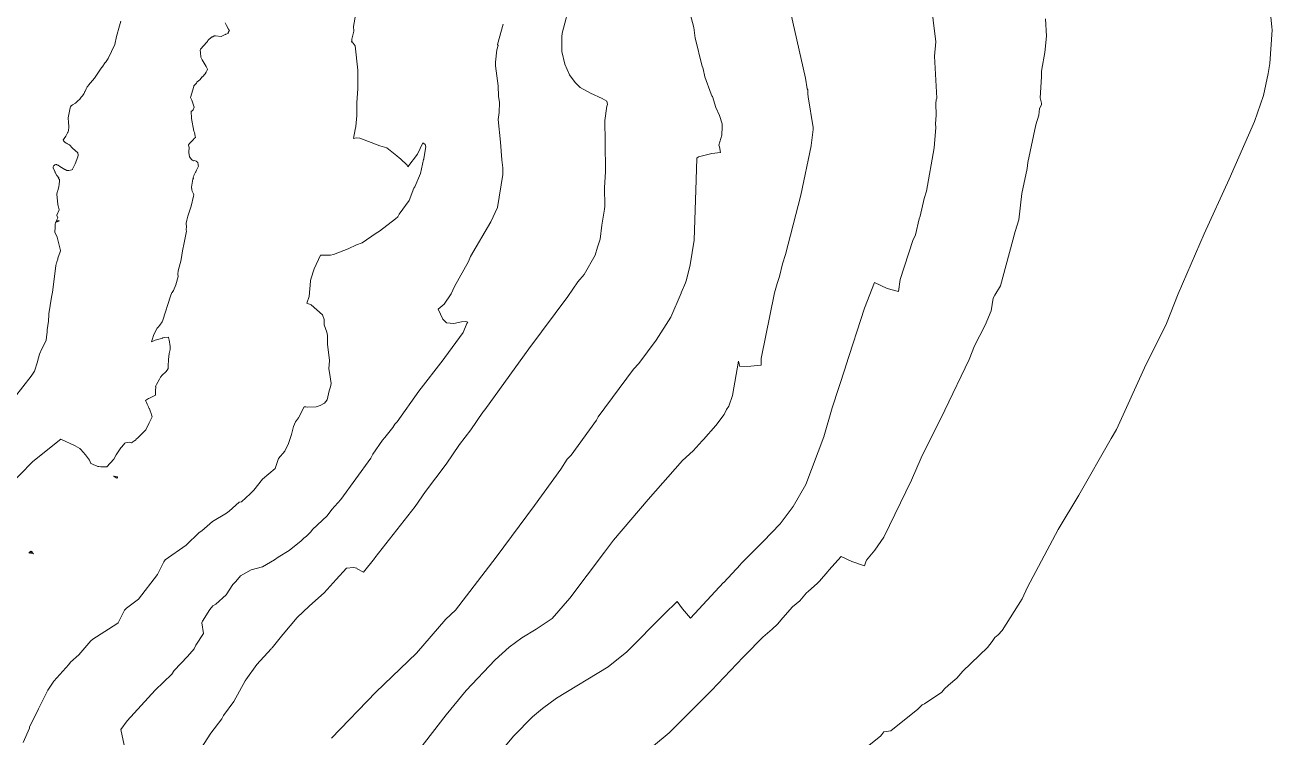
# Model space of a CAD drawing. Header units: metres. Extents: x 808092 to 809616, y 9156899 to 9158040.
# Drawn here: x 809027.9 to 809302.7, y 9157453.2 to 9157610 of the extents above; entities that cross this region are included whole.
import ezdxf

# ---------------------------------------------------------------- set-up
doc = ezdxf.new("R2010")
doc.units = ezdxf.units.M
doc.layers.add('C-TOPO-MAJR', color=9, linetype='Continuous')

msp = doc.modelspace()

# ---------------------------------------------------------------- linework, layer by layer
at = {"layer": 'C-TOPO-MAJR', "color": 9, "linetype": 'Continuous', "lineweight": 5}
for points, elevation in [([(809066.75, 9157450.7), (809068.86, 9157454.04), (809071.24, 9157457.21), (809071.67, 9157457.93), (809073.92, 9157461.01), (809076.4, 9157465.55), (809076.47, 9157465.66), (809076.53, 9157465.77), (809078.98, 9157469.17), (809082.17, 9157472.62), (809082.24, 9157472.73), (809082.33, 9157472.81), (809084.7, 9157475.73), (809084.75, 9157475.82), (809087.88, 9157479.49), (809090.51, 9157481.97), (809090.58, 9157482.05), (809093.83, 9157484.9), (809096.43, 9157487.85), (809096.48, 9157487.89), (809098.74, 9157490.37), (809100.28, 9157490.5), (809100.99, 9157490.35), (809101.09, 9157490.24), (809102.45, 9157489.51), (809104.88, 9157492.52), (809104.95, 9157492.62), (809113.85, 9157503.97), (809116.14, 9157507.23), (809120.7, 9157513.25), (809123.61, 9157517.61), (809126.15, 9157520.82), (809128.8, 9157524.74), (809129.24, 9157525.25), (809137.96, 9157537.35), (809138.88, 9157538.66), (809147.48, 9157550.15), (809149.71, 9157553.39), (809151.08, 9157555.04), (809153.56, 9157559.24), (809154.01, 9157561.06), (809154.63, 9157562.8), (809155.01, 9157565.87), (809155.59, 9157569.43), (809155.63, 9157570.07), (809155.58, 9157574.17), (809155.78, 9157577.6), (809155.76, 9157584.23), (809155.67, 9157588.9), (809156.12, 9157592.05), (809156.21, 9157592.42), (809156.11, 9157593.17), (809155.08, 9157593.75), (809152.48, 9157594.95), (809150.23, 9157596.18), (809149.12, 9157597.29), (809147.91, 9157598.98), (809146.86, 9157601.35), (809146.17, 9157604.11), (809146.15, 9157604.26), (809146.15, 9157607.34), (809146.29, 9157608.17), (809149.9, 9157621.99)], 2810), ([(809132.62, 9157449.86), (809135.6, 9157453.47), (809139.69, 9157457.61), (809141.91, 9157459.5), (809145.04, 9157461.76), (809156.43, 9157468.66), (809160.53, 9157471.94), (809168.7, 9157480.26), (809171.58, 9157483.01), (809172.74, 9157481.44), (809174.55, 9157479.38), (809181.78, 9157487.18), (809181.85, 9157487.24), (809185.54, 9157491.19), (809185.64, 9157491.34), (809190.53, 9157496.21), (809194.26, 9157500.1), (809197.19, 9157503.92), (809199.93, 9157508.76), (809203.94, 9157519.26), (809205.72, 9157525.64), (809208.71, 9157534.64), (809208.71, 9157534.64), (809208.71, 9157534.65), (809208.71, 9157534.66), (809212.9, 9157547.6), (809215.06, 9157553.29), (809217.9, 9157551.93), (809220.37, 9157551.3), (809220.76, 9157553.94), (809223.55, 9157562.48), (809224.13, 9157563.77), (809224.94, 9157567.29), (809225.12, 9157567.87), (809225.99, 9157571.74), (809226.56, 9157573.39), (809228.25, 9157582.87), (809228.59, 9157587.4), (809228.51, 9157588.2), (809228.66, 9157590.07), (809228.61, 9157592.7), (809228.7, 9157593.51), (809228.81, 9157593.87), (809228.28, 9157603.09), (809228.59, 9157606.22), (809226.88, 9157620.05)], 2780), ([(809027.53, 9157452.01), (809028.86, 9157455.15), (809028.87, 9157455.32), (809030.85, 9157459.4), (809030.85, 9157459.4), (809030.85, 9157459.4), (809030.85, 9157459.4), (809032.93, 9157463.52), (809034.23, 9157465.46), (809037.53, 9157469.18), (809037.91, 9157469.67), (809039.74, 9157471.31), (809042.39, 9157474.33), (809042.86, 9157474.71), (809048.11, 9157478.08), (809048.39, 9157478.34), (809049.79, 9157481.08), (809050.25, 9157481.59), (809052.92, 9157483.57), (809057.08, 9157488.98), (809058.52, 9157491.79), (809058.77, 9157492.18), (809063.42, 9157495.45), (809066.3, 9157498.21), (809066.88, 9157498.61), (809069.22, 9157500.66), (809072.31, 9157502.49), (809072.91, 9157502.91), (809075.06, 9157504.9), (809075.57, 9157505), (809077.52, 9157506.7), (809078.32, 9157507.56), (809080.25, 9157509.97), (809083.05, 9157512.28), (809083.75, 9157514.51), (809085.15, 9157516.09), (809085.95, 9157517.81), (809086.61, 9157519.76), (809087.07, 9157521.55), (809087.5, 9157522.58), (809088.18, 9157523.44), (809089.43, 9157525.86), (809089.8, 9157525.87), (809090.06, 9157525.81), (809092.02, 9157525.88), (809092.94, 9157526.16), (809093.89, 9157526.68), (809094.47, 9157527.44), (809094.91, 9157529.39), (809095.21, 9157530.26), (809095.33, 9157531.03), (809094.99, 9157533.45), (809094.81, 9157534.26), (809094.96, 9157536.11), (809094.56, 9157539.69), (809094.54, 9157541.59), (809094.38, 9157542.35), (809093.83, 9157543.92), (809093.78, 9157545.1), (809093.43, 9157546.16), (809090.97, 9157548.34), (809090, 9157548.73), (809090.52, 9157550.15), (809090.78, 9157553.55), (809090.79, 9157553.59), (809090.86, 9157554), (809091.61, 9157556.25), (809092.98, 9157559.28), (809095.19, 9157559.27), (809095.85, 9157559.41), (809099.12, 9157560.65), (809100.93, 9157561.56), (809102.2, 9157562.01), (809105.27, 9157564.13), (809106.03, 9157564.53), (809109.56, 9157567.25), (809110.03, 9157567.7), (809110.37, 9157568.27), (809112.54, 9157571.29), (809113.61, 9157573.99), (809113.78, 9157574.3), (809115.05, 9157577.29), (809115.73, 9157580.33), (809115.77, 9157580.43), (809115.77, 9157580.54), (809116.21, 9157583.12), (809116.06, 9157583.67), (809115.56, 9157584.04), (809114.38, 9157581.52), (809112.23, 9157578.72), (809112.07, 9157579.1), (809110.62, 9157580.52), (809110.33, 9157580.72), (809109.82, 9157581.18), (809107.59, 9157582.89), (809106.08, 9157583.34), (809101.66, 9157585), (809100.95, 9157585.14), (809100.31, 9157584.96), (809100.64, 9157586.95), (809100.83, 9157587.6), (809101.01, 9157590.02), (809100.98, 9157592.87), (809101.22, 9157595.89), (809101.24, 9157600.04), (809100.67, 9157605.34), (809100.02, 9157606.27), (809099.81, 9157606.2), (809099.92, 9157606.59), (809099.92, 9157606.86), (809100.34, 9157608.58), (809100.25, 9157609.63), (809101.5, 9157616.67)], 2830), ([(809095.45, 9157452.91), (809105.19, 9157463.07), (809114.17, 9157471.66), (809120.6, 9157479.14), (809122.77, 9157481.11), (809131.73, 9157492.82), (809140.14, 9157504.17), (809145.96, 9157512.13), (809147.36, 9157514.39), (809148.25, 9157515.25), (809153.85, 9157522.93), (809154.22, 9157523.67), (809162, 9157534.17), (809163.13, 9157535.42), (809167, 9157540.54), (809170.18, 9157545.64), (809172.48, 9157550.9), (809172.49, 9157550.96), (809173.45, 9157553.21), (809173.64, 9157553.81), (809173.68, 9157553.86), (809174.47, 9157557.16), (809175.32, 9157562.59), (809175.82, 9157575.86), (809175.92, 9157580.63), (809176.3, 9157580.91), (809176.31, 9157580.93), (809176.32, 9157580.93), (809179.2, 9157581.64), (809181.15, 9157581.87), (809180.95, 9157583.11), (809180.81, 9157583.46), (809181.44, 9157585.69), (809181.54, 9157587.56), (809181.48, 9157588.17), (809180.93, 9157590.03), (809180.11, 9157591.82), (809179.38, 9157594.19), (809179.26, 9157594.39), (809179.09, 9157594.72), (809177.71, 9157598.56), (809177.32, 9157600.31), (809177.04, 9157601.13), (809175.63, 9157606.86), (809175.56, 9157607.08), (809175.28, 9157609.39), (809173.96, 9157614.34)], 2800), ([(809112.92, 9157448.04), (809120.7, 9157458.04), (809125.14, 9157463.43), (809131.46, 9157470.17), (809134.6, 9157472.97), (809137.38, 9157475.05), (809140.51, 9157476.95), (809144.03, 9157479.31), (809147.98, 9157483.73), (809155.6, 9157493.86), (809157.59, 9157496.55), (809165.21, 9157505.46), (809172.8, 9157514.1), (809175.15, 9157516.21), (809177.12, 9157518.39), (809177.43, 9157518.68), (809180.14, 9157521.75), (809181.95, 9157524.2), (809182.47, 9157525.33), (809183.01, 9157526.02), (809183.81, 9157528.36), (809185.09, 9157535.95), (809185.37, 9157534.73), (809187.81, 9157534.83), (809190.09, 9157535.08), (809190.1, 9157536.55), (809193.02, 9157550.97), (809193.64, 9157553.02), (809193.64, 9157553.04), (809194.17, 9157554.59), (809194.83, 9157557.35), (809195.47, 9157559.4), (809198.86, 9157572.45), (809201.11, 9157583.32), (809201.13, 9157583.4), (809201.54, 9157586.97), (809201.53, 9157587.4), (809200.44, 9157594.11), (809200.38, 9157594.77), (809200.42, 9157595.63), (809200.42, 9157595.63), (809200.4, 9157595.68), (809200.25, 9157595.9), (809199.88, 9157598.26), (809196.6, 9157612.82)], 2790), ([(809213.92, 9157451.4), (809216.39, 9157453.34), (809216.66, 9157453.71), (809216.92, 9157454), (809217.17, 9157454.34), (809218.71, 9157454.55), (809224.61, 9157459.29), (809225.57, 9157460.28), (809226.12, 9157460.46), (809229.91, 9157463.08), (809230.49, 9157463.77), (809231.36, 9157464.62), (809233.2, 9157466.13), (809234.52, 9157467.69), (809239.96, 9157472.9), (809241, 9157474.24), (809241.58, 9157475.1), (809242.33, 9157475.72), (809243.19, 9157476.66), (809247.6, 9157483.6), (809248.8, 9157486.2), (809255.57, 9157498.91), (809260.13, 9157506.47), (809267.25, 9157518.93), (809268.38, 9157520.88), (809274.57, 9157534.47), (809279.42, 9157544.2), (809281.99, 9157550.74), (809287.69, 9157564), (809293.2, 9157576.03), (809298.83, 9157588.71), (809300.8, 9157594.46), (809301.85, 9157599.26), (809302.02, 9157600.6), (809302.21, 9157601.51), (809302.68, 9157608.89), (809302.66, 9157609.45), (809302.41, 9157611.76)], 2760), ([(809023.9, 9157507.98), (809029.64, 9157513.85), (809035.79, 9157518.76), (809038.94, 9157517.32), (809039.99, 9157516.69), (809040.95, 9157515.65), (809041.01, 9157515.57), (809041.24, 9157515.31), (809042.09, 9157514.11), (809042.27, 9157513.77), (809042.42, 9157513.41), (809042.48, 9157513.4), (809043.06, 9157513.14), (809043.54, 9157512.95), (809043.93, 9157512.77), (809044.14, 9157512.73), (809044.61, 9157512.66), (809044.96, 9157512.65), (809045.55, 9157512.68), (809045.86, 9157512.67), (809045.95, 9157512.65), (809047.46, 9157514.33), (809047.98, 9157515.33), (809049.04, 9157516.85), (809049.26, 9157517.08), (809049.91, 9157517.88), (809050.01, 9157517.97), (809050.92, 9157518.11), (809051.4, 9157517.97), (809051.59, 9157518.1), (809051.68, 9157518.19), (809052.07, 9157518.47), (809052.24, 9157518.57), (809052.46, 9157518.85), (809052.66, 9157518.98), (809053.02, 9157519.37), (809053.15, 9157519.46), (809054.25, 9157520.49), (809054.54, 9157520.79), (809055.28, 9157522.39), (809055.9, 9157523.69), (809055.87, 9157523.91), (809055.61, 9157524.66), (809055.55, 9157524.77), (809055.45, 9157525.01), (809055.3, 9157525.44), (809055.24, 9157525.48), (809055.11, 9157525.84), (809055.1, 9157525.9), (809055.06, 9157526.01), (809054.85, 9157526.47), (809054.64, 9157526.82), (809054.42, 9157527.27), (809054.42, 9157527.27), (809055.14, 9157527.73), (809055.15, 9157527.74), (809056.49, 9157528.35), (809056.64, 9157528.48), (809056.68, 9157529.34), (809056.66, 9157529.55), (809056.7, 9157530.24), (809056.69, 9157530.3), (809056.68, 9157530.37), (809056.74, 9157530.47), (809056.89, 9157530.78), (809057.54, 9157531.95), (809057.77, 9157532.42), (809058.09, 9157532.83), (809058.96, 9157533.61), (809059.24, 9157533.97), (809059.45, 9157534.32), (809059.45, 9157534.52), (809059.43, 9157534.6), (809059.43, 9157535.08), (809059.41, 9157535.26), (809059.52, 9157535.87), (809059.5, 9157536.33), (809059.68, 9157537.62), (809059.7, 9157537.66), (809059.89, 9157538.48), (809059.87, 9157539.15), (809059.69, 9157540.63), (809059.59, 9157540.81), (809059.52, 9157541.25), (809058.72, 9157541.17), (809058.29, 9157541.04), (809058.21, 9157541.02), (809056.61, 9157540.55), (809056.42, 9157540.46), (809055.77, 9157540.2), (809055.96, 9157540.84), (809056.24, 9157541.61), (809056.5, 9157542.22), (809056.99, 9157543.17), (809057.17, 9157543.37), (809057.21, 9157543.41), (809057.63, 9157543.88), (809058.15, 9157544.56), (809058.19, 9157544.76), (809058.25, 9157544.93), (809059.93, 9157550.26), (809060.28, 9157551.03), (809060.29, 9157551.04), (809060.63, 9157551.53), (809061.1, 9157552.72), (809061.61, 9157554.6), (809061.6, 9157555.07), (809061.6, 9157555.09), (809061.61, 9157555.8), (809061.61, 9157555.86), (809062.28, 9157558.27), (809062.28, 9157558.35), (809062.57, 9157560.24), (809063, 9157561.96), (809063.17, 9157563.12), (809063.48, 9157564.56), (809063.44, 9157564.87), (809063.48, 9157565.57), (809063.44, 9157566.09), (809063.44, 9157566.31), (809063.58, 9157567), (809063.81, 9157567.87), (809064.52, 9157570.03), (809065.05, 9157572.24), (809065.1, 9157572.58), (809065.04, 9157572.77), (809064.75, 9157573.39), (809064.66, 9157573.69), (809064.64, 9157573.74), (809064.6, 9157574.24), (809064.88, 9157576), (809064.99, 9157576.23), (809064.97, 9157576.45), (809065.07, 9157576.73), (809065.09, 9157576.8), (809065.23, 9157577.12), (809065.45, 9157577.55), (809065.53, 9157577.63), (809065.66, 9157577.96), (809066.05, 9157578.75), (809066.11, 9157578.85), (809066.08, 9157579.06), (809066.02, 9157579.26), (809065.95, 9157579.69), (809065.61, 9157579.97), (809065.26, 9157580.15), (809065.01, 9157580.02), (809064.77, 9157580.22), (809064.66, 9157580.29), (809064.16, 9157580.93), (809064.15, 9157580.94), (809064.14, 9157580.96), (809064.15, 9157580.99), (809063.98, 9157581.79), (809064.03, 9157582.07), (809064.04, 9157582.9), (809063.9, 9157583.53), (809063.99, 9157583.63), (809064.08, 9157583.8), (809065.03, 9157584.77), (809065.09, 9157584.86), (809065.25, 9157585), (809065.44, 9157585.21), (809065.36, 9157585.44), (809065.21, 9157586.29), (809065.21, 9157586.29), (809065.11, 9157586.54), (809064.62, 9157589.39), (809064.6, 9157589.92), (809064.55, 9157590.07), (809064.52, 9157590.21), (809064.51, 9157590.92), (809064.8, 9157591.12), (809064.95, 9157591.26), (809065.16, 9157591.83), (809064.67, 9157593.42), (809064.67, 9157593.43), (809064.38, 9157594.01), (809065.07, 9157596.4), (809065.07, 9157596.55), (809065.66, 9157597.11), (809065.77, 9157597.36), (809065.86, 9157597.45), (809066.43, 9157597.91), (809066.97, 9157598.52), (809066.98, 9157598.53), (809067.59, 9157599.23), (809067.82, 9157599.57), (809068.05, 9157599.98), (809068.11, 9157600.24), (809067.84, 9157600.8), (809066.92, 9157602.3), (809066.62, 9157602.9), (809066.62, 9157602.92), (809066.61, 9157602.95), (809066.55, 9157603.85), (809066.54, 9157603.91), (809066.54, 9157603.92), (809066.54, 9157603.94), (809066.53, 9157604.35), (809066.59, 9157604.6), (809066.61, 9157604.67), (809067.86, 9157606.1), (809068.08, 9157606.3), (809068.17, 9157606.54), (809068.45, 9157606.84), (809068.75, 9157607.04), (809069.01, 9157607.27), (809069.05, 9157607.3), (809069.12, 9157607.35), (809069.29, 9157607.38), (809069.57, 9157607.56), (809069.81, 9157607.54), (809069.84, 9157607.53), (809071.14, 9157607.44), (809072.02, 9157607.84), (809072.07, 9157607.88), (809072.15, 9157607.9), (809072.63, 9157608.11), (809072.7, 9157608.31), (809072.91, 9157608.63), (809072.92, 9157608.66), (809072.93, 9157608.68), (809072.91, 9157608.72), (809072.81, 9157608.95), (809072.71, 9157609.05), (809072.3, 9157609.82), (809072.29, 9157609.84), (809071.97, 9157610.42)], 2840), ([(809025.61, 9157527.94), (809029.26, 9157532.64), (809029.97, 9157533.75), (809030.62, 9157535.82), (809030.63, 9157535.88), (809031.12, 9157537.51), (809031.6, 9157538.67), (809032.54, 9157540.48), (809032.67, 9157541.27), (809032.76, 9157542.31), (809032.76, 9157542.85), (809033.04, 9157544.77), (809033.13, 9157546.14), (809033.18, 9157546.39), (809033.72, 9157550.05), (809033.97, 9157551.13), (809034.67, 9157556.95), (809034.67, 9157556.98), (809034.67, 9157557.01), (809034.84, 9157557.61), (809034.93, 9157557.76), (809034.94, 9157557.77), (809035.12, 9157558.38), (809035.16, 9157558.58), (809035.41, 9157559.42), (809035.58, 9157559.81), (809035.63, 9157560.02), (809035.69, 9157560.24), (809035.69, 9157560.33), (809035.32, 9157561.76), (809035.01, 9157563.23), (809035, 9157563.27), (809034.47, 9157564.31), (809034.47, 9157564.59), (809034.55, 9157565.23), (809034.54, 9157566.13), (809034.6, 9157566.4), (809034.69, 9157566.49), (809034.83, 9157566.89), (809034.92, 9157567.04), (809035.1, 9157567.49), (809034.92, 9157568.04), (809034.92, 9157568.06), (809035.43, 9157569.27), (809035.19, 9157570.13), (809035.15, 9157570.34), (809035.1, 9157570.52), (809034.9, 9157572.64), (809034.94, 9157572.69), (809035.01, 9157573.08), (809035.09, 9157573.36), (809035.12, 9157573.5), (809035.32, 9157574.35), (809035.41, 9157574.94), (809035.46, 9157575.09), (809035.5, 9157575.34), (809035.48, 9157575.4), (809035.49, 9157575.45), (809035.48, 9157575.97), (809035.31, 9157576.18), (809035.32, 9157576.31), (809034.92, 9157576.8), (809034.93, 9157576.82), (809034.54, 9157577.48), (809034.51, 9157577.54), (809034.49, 9157577.62), (809034.46, 9157577.71), (809034.41, 9157577.95), (809034.14, 9157578.44), (809034.08, 9157578.55), (809034.07, 9157578.64), (809034.18, 9157578.93), (809034.21, 9157578.97), (809034.21, 9157578.97), (809034.31, 9157579.03), (809034.48, 9157579.15), (809034.52, 9157579.15), (809034.56, 9157579.17), (809034.7, 9157579.23), (809034.8, 9157579.24), (809034.86, 9157579.22), (809034.9, 9157579.19), (809035.07, 9157579.11), (809035.17, 9157579.07), (809035.58, 9157578.83), (809035.6, 9157578.82), (809036.69, 9157578.17), (809036.76, 9157578.15), (809037.15, 9157577.94), (809037.55, 9157577.93), (809037.94, 9157577.96), (809038.25, 9157578.07), (809038.35, 9157578.15), (809038.35, 9157578.16), (809038.36, 9157578.19), (809038.69, 9157578.8), (809038.97, 9157579.41), (809039.57, 9157580.94), (809039.58, 9157581.32), (809039.53, 9157581.79), (809038.4, 9157582.85), (809037.72, 9157583.56), (809037.27, 9157583.75), (809037.03, 9157583.92), (809036.84, 9157584.03), (809036.4, 9157584.45), (809036.33, 9157584.63), (809036.33, 9157584.71), (809036.33, 9157584.73), (809036.33, 9157584.74), (809036.33, 9157584.75), (809036.35, 9157584.77), (809036.7, 9157585.2), (809036.77, 9157585.26), (809036.93, 9157585.51), (809037.28, 9157586.23), (809037.3, 9157586.27), (809037.51, 9157586.75), (809037.54, 9157587.43), (809037.5, 9157588.67), (809037.43, 9157589.26), (809037.42, 9157589.51), (809037.86, 9157591.71), (809037.93, 9157591.9), (809038.09, 9157592.13), (809038.36, 9157592.34), (809039.05, 9157592.76), (809039.47, 9157593.15), (809039.96, 9157593.64), (809040.31, 9157594.07), (809040.33, 9157594.1), (809040.55, 9157594.35), (809040.83, 9157594.78), (809040.86, 9157594.87), (809040.9, 9157594.88), (809041.08, 9157595.31), (809041.13, 9157595.37), (809041.18, 9157595.46), (809041.19, 9157595.47), (809041.44, 9157595.99), (809041.51, 9157596.09), (809041.6, 9157596.3), (809041.8, 9157596.55), (809041.87, 9157596.67), (809043.18, 9157598.25), (809044.85, 9157600.65), (809044.89, 9157600.7), (809045.59, 9157601.67), (809045.61, 9157601.69), (809046.25, 9157602.61), (809047.7, 9157605.66), (809048.05, 9157607.44), (809048.69, 9157609.77), (809049.05, 9157610.81)], 2850), ([(809049.78, 9157451.37), (809049.05, 9157454.82), (809050.41, 9157456.73), (809056.6, 9157463.49), (809060.24, 9157467.05), (809060.74, 9157467.84), (809063.73, 9157470.88), (809065.18, 9157472.6), (809065.55, 9157473.41), (809067.2, 9157475.99), (809066.85, 9157478.33), (809067.01, 9157478.69), (809068.61, 9157481.24), (809069.25, 9157482.07), (809069.95, 9157482.46), (809072.22, 9157484.49), (809073.72, 9157486.8), (809074.38, 9157487.46), (809075.36, 9157488.66), (809077.75, 9157490.03), (809080.22, 9157490.66), (809080.25, 9157490.66), (809082.88, 9157492.17), (809083.71, 9157492.78), (809086.13, 9157494.24), (809088.75, 9157496.4), (809089.35, 9157497), (809089.95, 9157497.4), (809090.88, 9157498.37), (809091.27, 9157498.87), (809094.49, 9157501.85), (809095.51, 9157503.26), (809097.51, 9157505.49), (809104.07, 9157514.59), (809104.56, 9157515.47), (809106.69, 9157518.56), (809107.22, 9157519.14), (809108.93, 9157521.35), (809109.38, 9157522.03), (809109.87, 9157522.56), (809114.65, 9157529.31), (809120.04, 9157536.25), (809120.39, 9157536.78), (809124.45, 9157542.27), (809125.22, 9157544.25), (809125.45, 9157544.55), (809125.06, 9157544.68), (809124.07, 9157544.59), (809122.37, 9157544.23), (809120.79, 9157544.38), (809119.95, 9157545.22), (809118.92, 9157547.36), (809120.28, 9157548.49), (809121.78, 9157550.78), (809122.51, 9157552.36), (809125.61, 9157557.88), (809126.03, 9157558.95), (809130.56, 9157566.58), (809132.01, 9157569.74), (809133.18, 9157577.03), (809133.22, 9157578.49), (809132.94, 9157580.3), (809132.68, 9157584.15), (809132.12, 9157589.12), (809132.36, 9157590.69), (809132.46, 9157592.92), (809132.25, 9157594.28), (809132.19, 9157596.52), (809131.54, 9157600.98), (809131.56, 9157601.75), (809131.86, 9157604.5), (809132.15, 9157605.4), (809132.04, 9157605.66), (809133.26, 9157610.1)], 2820), ([(809166.4, 9157451.27), (809169.86, 9157454.13), (809179.14, 9157463.44), (809186.14, 9157470.75), (809186.54, 9157471.1), (809190.47, 9157475.14), (809192.51, 9157476.9), (809193.69, 9157478.04), (809194.87, 9157479.46), (809197.01, 9157481.87), (809198.65, 9157483.19), (809200.08, 9157484.94), (809200.47, 9157485.21), (809202.52, 9157487.03), (809202.93, 9157487.47), (809204.79, 9157489.65), (809205.05, 9157489.9), (809207.76, 9157492.96), (809210.07, 9157491.83), (809212.85, 9157490.91), (809213.08, 9157491.55), (809213.16, 9157491.79), (809213.3, 9157492.15), (809215.15, 9157494.31), (809217.16, 9157497.2), (809223.21, 9157509.71), (809225.38, 9157514.63), (809230.54, 9157525.16), (809235.93, 9157536.31), (809237.11, 9157539.28), (809239.49, 9157543.84), (809240.77, 9157546.99), (809241.25, 9157549.8), (809241.57, 9157550.48), (809242.82, 9157552.52), (809246.06, 9157564.52), (809246.88, 9157567.09), (809247.56, 9157572.85), (809248.68, 9157578.32), (809248.86, 9157579.7), (809250.59, 9157587.94), (809251.26, 9157590.08), (809251.45, 9157591.54), (809251.9, 9157592.36), (809251.87, 9157592.77), (809251.61, 9157593.91), (809251.87, 9157598.54), (809251.87, 9157599.7), (809251.93, 9157600.23), (809252.58, 9157603.91), (809252.94, 9157607.48), (809252.72, 9157611.3)], 2770)]:
    msp.add_lwpolyline(points, dxfattribs=dict(at, elevation=elevation))
for points, elevation in [([(809035.14, 9157566.69), (809035.42, 9157566.78), (809035.37, 9157566.85), (809035.33, 9157566.91), (809035.22, 9157566.87), (809035.15, 9157566.81), (809035.08, 9157566.8), (809034.93, 9157566.58), (809035.1, 9157566.66), (809035.14, 9157566.69)], 2850), ([(809047.51, 9157510.58), (809048, 9157510.22), (809048.15, 9157510.16), (809048.18, 9157510.22), (809048.25, 9157510.35), (809048.25, 9157510.36), (809048.28, 9157510.43), (809048.19, 9157510.47), (809047.57, 9157510.63), (809047.55, 9157510.64), (809047.52, 9157510.63), (809047.41, 9157510.62), (809047.51, 9157510.58)], 2840), ([(809028.85, 9157493.69), (809029.26, 9157494.11), (809028.88, 9157493.89), (809028.84, 9157493.81), (809028.85, 9157493.69)], 2830), ([(809029.49, 9157493.66), (809029.75, 9157493.5), (809029.72, 9157493.56), (809029.65, 9157493.71), (809029.62, 9157493.74), (809029.64, 9157493.76), (809029.51, 9157493.83), (809029.45, 9157493.9), (809029.3, 9157494.1), (809029.21, 9157493.56), (809029.49, 9157493.66)], 2830)]:
    msp.add_lwpolyline(points, close=True, dxfattribs=dict(at, elevation=elevation))

doc.saveas('drawing.dxf')
